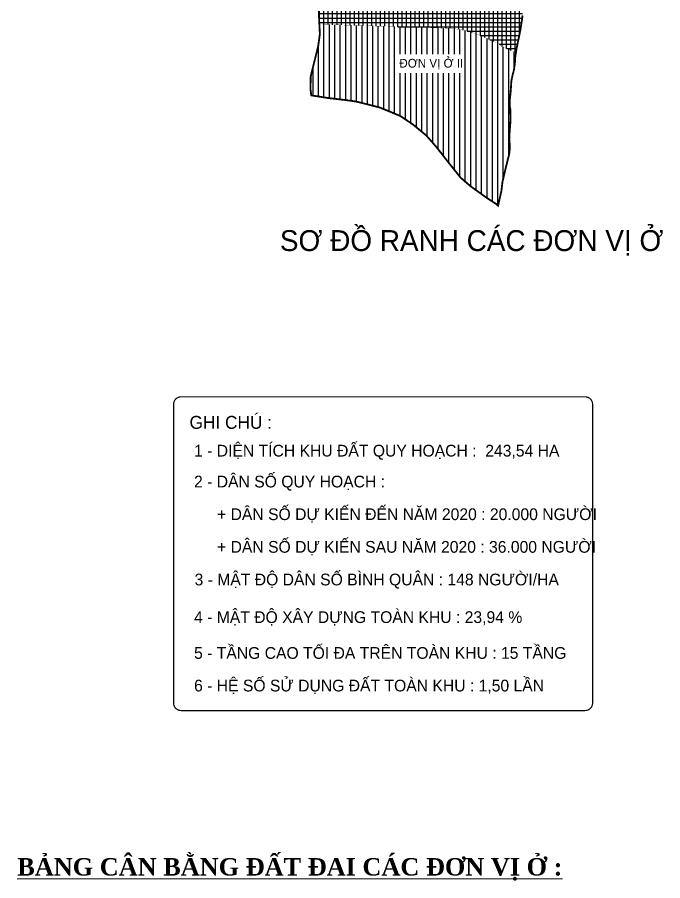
# Model space of a CAD drawing. Header units: metres. Extents: x 0 to 605536, y 0 to 1204694.
# Drawn here: x 601331 to 601776, y 1184192 to 1184788 of the extents above; entities that cross this region are included whole.
import ezdxf

# ---------------------------------------------------------------- set-up
doc = ezdxf.new("R2010")
doc.units = ezdxf.units.M
doc.header["$LTSCALE"] = 10
doc.header["$MEASUREMENT"] = 0
doc.set_wipeout_variables(frame=1)
doc.linetypes.add('DASHED', pattern=[0.75, 0.5, -0.25])
doc.linetypes.add('DIVIDE', pattern=[1.25, 0.5, -0.25, 0, -0.25, 0, -0.25])
doc.layers.get('0').update_dxf_attribs({"lineweight": 0})
doc.layers.add('RANH QUY HOACH', color=7, linetype='Continuous')
doc.layers.add('TEXT', color=7, linetype='Continuous')
doc.styles.add('CHU VIEN', font='VFRANKO.TTF')
doc.styles.get("Standard").update_dxf_attribs({"font": 'VNARIAL.TTF'})
doc.styles.add('VNI-FRANKO', font='VFRANKO.TTF', dxfattribs={"height": 2})

msp = doc.modelspace()

# ---------------------------------------------------------------- hatches: boundary and pattern name
at = {"layer": 'TEXT'}
h = msp.add_hatch(dxfattribs=at)
h.set_pattern_fill('ANSI37', color=2, scale=24, angle=45, style=0)
h.set_pattern_definition([(90, (300027.26, 594540.1067), (-3, 4e-16), []), (180, (300027.26, 594540.1067), (-4e-16, -3), [])])
h.paths.add_polyline_path([(601673.86, 1184833.67), (601675.14, 1184834.77), (601676.22, 1184835.77), (601676.54, 1184836.12), (601680.42, 1184841.16), (601684.29, 1184846.2), (601684.41, 1184846.41), (601684.68, 1184847.07), (601685.11, 1184848.04), (601685.86, 1184849.45), (601687.69, 1184852.84), (601688.06, 1184853.51), (601536.45, 1184868.43), (601534.8, 1184867.4), (601532.84, 1184864.97), (601531.99, 1184861.61), (601531.52, 1184857.48), (601532.84, 1184850.51), (601536.84, 1184833.32), (601537.22, 1184820.34), (601538.14, 1184802.38), (601539.1, 1184782.77), (601558.35, 1184782.18), (601568.47, 1184781.87), (601572.23, 1184781.75), (601594.77, 1184781.06), (601599.78, 1184780.91), (601622.32, 1184780.21), (601626.03, 1184780.21), (601626.07, 1184780.17, -0.099321), (601651.97, 1184774.32), (601656.95, 1184772.03), (601662.81, 1184769.32), (601664.25, 1184767.97), (601674.68, 1184763.15), (601674.75, 1184763.59), (601674.99, 1184765.1), (601675.11, 1184765.93), (601675.34, 1184766.99), (601675.72, 1184768.86), (601675.77, 1184769.01), (601676.11, 1184770.65), (601676.47, 1184772.47), (601676.89, 1184774.44), (601677.36, 1184776.8), (601677.63, 1184778.13), (601677.89, 1184779.69), (601678.32, 1184782.33), (601678.6, 1184783.97), (601678.91, 1184785.89), (601679.16, 1184788.02), (601679.26, 1184788.87), (601679.31, 1184790.06), (601679.34, 1184791.04), (601679.15, 1184792.61), (601678.88, 1184793.92), (601678.45, 1184795.92), (601678.13, 1184797.34), (601677.4, 1184799.4), (601676.33, 1184802.37), (601675.81, 1184803.73), (601674.57, 1184805.8), (601674.23, 1184806.1), (601673.26, 1184806.62), (601672.34, 1184807.12), (601670.37, 1184808.75), (601669.7, 1184809.4), (601668.8, 1184811.06), (601668.51, 1184811.57), (601668.33, 1184811.83), (601667.08, 1184813.33), (601665.73, 1184815.06), (601665.77, 1184816.45), (601665.99, 1184818.14), (601665.99, 1184818.43), (601665.87, 1184819.25), (601665.81, 1184821.16), (601665.83, 1184822.04), (601666.25, 1184822.96), (601666.48, 1184823.41), (601667.7, 1184826.14), (601668.21, 1184827.12), (601668.96, 1184828.18), (601671.75, 1184831.49), (601672.7, 1184832.48)])
h = msp.add_hatch(dxfattribs=at)
h.set_pattern_fill('ANSI31', color=2, scale=30, angle=45, style=0)
h.set_pattern_definition([(90, (300027.26, 594540.1067), (-3.75, 7e-16), [])])
h.paths.add_polyline_path([(601673.3, 1184751.05), (601673.5, 1184752.52), (601673.97, 1184756.01), (601674.09, 1184757.72), (601674.24, 1184760.28), (601674.68, 1184763.15), (601664.25, 1184767.97), (601662.81, 1184769.32), (601656.95, 1184772.03), (601651.97, 1184774.32, 0.099321), (601626.07, 1184780.17), (601626.03, 1184780.21), (601622.32, 1184780.21), (601599.78, 1184780.91), (601594.77, 1184781.06), (601572.23, 1184781.75), (601568.47, 1184781.87), (601558.35, 1184782.18), (601539.1, 1184782.77), (601539.43, 1184776), (601538.29, 1184767.79), (601535.97, 1184758.45), (601533.65, 1184749.11), (601533.1, 1184746.47), (601532.97, 1184737.88), (601533.49, 1184733.78), (601537, 1184733.22), (601539.1, 1184732.89), (601539.94, 1184732.75), (601541.56, 1184732.5), (601544.74, 1184731.99), (601545.71, 1184731.88), (601547.21, 1184731.7), (601551.35, 1184731.21), (601557.56, 1184730.48), (601559.34, 1184730.23), (601564.24, 1184729.55), (601568.29, 1184728.56), (601572.99, 1184727.4), (601580.68, 1184725.4), (601583.46, 1184724.28), (601584.69, 1184723.78), (601585.85, 1184723.32), (601587.32, 1184722.73), (601588.71, 1184722.16), (601589.63, 1184721.77), (601591.92, 1184720.8), (601595.13, 1184719.44), (601596.2, 1184718.72), (601598.47, 1184717.19), (601600.64, 1184715.72), (601603.94, 1184713.48), (601613.04, 1184705.95), (601619.71, 1184698.33), (601628.01, 1184687.69), (601632.28, 1184682.35), (601636.55, 1184677.01), (601643.49, 1184671.05), (601649.1, 1184667.03), (601654.71, 1184663.01), (601657.82, 1184660.99), (601660.92, 1184658.97), (601661.41, 1184658.53), (601662.38, 1184657.65), (601662.86, 1184659.77), (601663.15, 1184661.12), (601663.47, 1184662.48), (601663.73, 1184663.65), (601664.23, 1184665.91), (601664.43, 1184666.8), (601664.68, 1184667.96), (601665, 1184670.55), (601665.3, 1184673.21), (601665.4, 1184674.01), (601665.97, 1184676.44), (601666.42, 1184678.38), (601667.26, 1184682.01), (601667.88, 1184684.61), (601668.48, 1184686.98), (601669.39, 1184690.59), (601670.08, 1184693.39), (601670.37, 1184696.09), (601670.5, 1184697.35), (601670.43, 1184698.31), (601670.31, 1184701.54), (601670.19, 1184704.56), (601670.15, 1184705.47), (601670.14, 1184705.6), (601670.35, 1184708.32), (601670.75, 1184713.57), (601670.88, 1184715.29), (601670.96, 1184716.46), (601670.93, 1184718.89), (601670.86, 1184722.41), (601670.83, 1184724.39), (601670.8, 1184724.5), (601670.43, 1184726.02), (601670.42, 1184727.16), (601670.36, 1184729.57), (601670.55, 1184731.31), (601670.83, 1184734.05), (601671.07, 1184736.45), (601671.25, 1184738.89), (601671.44, 1184741.77), (601671.55, 1184743.64), (601671.6, 1184743.9), (601671.96, 1184745.62), (601672.46, 1184748.01), (601672.96, 1184749.86)])

# ---------------------------------------------------------------- linework, layer by layer
at = {"color": 253, "linetype": 'DIVIDE', "const_width": 0.125}
msp.add_lwpolyline([(601538.14, 1184802.38), (601539.1, 1184782.77), (601558.35, 1184782.18), (601568.47, 1184781.87), (601572.23, 1184781.75), (601594.77, 1184781.06), (601599.78, 1184780.91), (601622.32, 1184780.21), (601626.03, 1184780.21), (601626.07, 1184780.17, -0.099321), (601651.97, 1184774.32), (601656.95, 1184772.03), (601662.81, 1184769.32), (601664.25, 1184767.97), (601674.68, 1184763.15), (601674.75, 1184763.59), (601674.99, 1184765.1), (601675.11, 1184765.93), (601675.34, 1184766.99), (601675.72, 1184768.86), (601675.77, 1184769.01), (601676.11, 1184770.65), (601676.47, 1184772.47), (601676.89, 1184774.44), (601677.36, 1184776.8), (601677.63, 1184778.13), (601677.89, 1184779.69), (601678.32, 1184782.33), (601678.6, 1184783.97), (601678.91, 1184785.89), (601679.16, 1184788.02)], format="xyb", dxfattribs=at)
msp.add_lwpolyline([(601672.96, 1184749.86), (601673.3, 1184751.05), (601673.5, 1184752.52), (601673.97, 1184756.01), (601674.09, 1184757.72), (601674.24, 1184760.28), (601674.68, 1184763.15), (601664.25, 1184767.97), (601662.81, 1184769.32), (601656.95, 1184772.03), (601651.97, 1184774.32, 0.099321), (601626.07, 1184780.17), (601626.03, 1184780.21), (601622.32, 1184780.21), (601599.78, 1184780.91), (601594.77, 1184781.06), (601572.23, 1184781.75), (601568.47, 1184781.87), (601558.35, 1184782.18), (601539.1, 1184782.77), (601539.43, 1184776), (601538.29, 1184767.79), (601535.97, 1184758.45), (601533.65, 1184749.11), (601533.1, 1184746.47), (601532.97, 1184737.88), (601533.49, 1184733.78), (601537, 1184733.22), (601539.1, 1184732.89), (601539.94, 1184732.75), (601541.56, 1184732.5), (601544.74, 1184731.99), (601545.71, 1184731.88), (601547.21, 1184731.7), (601551.35, 1184731.21), (601557.56, 1184730.48), (601559.34, 1184730.23), (601564.24, 1184729.55), (601568.29, 1184728.56), (601572.99, 1184727.4), (601580.68, 1184725.4), (601583.46, 1184724.28), (601584.69, 1184723.78), (601585.85, 1184723.32), (601587.32, 1184722.73), (601588.71, 1184722.16), (601589.63, 1184721.77), (601591.92, 1184720.8), (601595.13, 1184719.44), (601596.2, 1184718.72), (601598.47, 1184717.19), (601600.64, 1184715.72), (601603.94, 1184713.48), (601613.04, 1184705.95), (601619.71, 1184698.33), (601628.01, 1184687.69), (601632.28, 1184682.35), (601636.55, 1184677.01), (601643.49, 1184671.05), (601649.1, 1184667.03), (601654.71, 1184663.01), (601657.82, 1184660.99), (601660.92, 1184658.97), (601661.41, 1184658.53), (601662.38, 1184657.65), (601662.86, 1184659.77), (601663.15, 1184661.12), (601663.47, 1184662.48), (601663.73, 1184663.65), (601664.23, 1184665.91), (601664.43, 1184666.8), (601664.68, 1184667.96), (601665, 1184670.55), (601665.3, 1184673.21), (601665.4, 1184674.01), (601665.97, 1184676.44), (601666.42, 1184678.38), (601667.26, 1184682.01), (601667.88, 1184684.61), (601668.48, 1184686.98), (601669.39, 1184690.59), (601670.08, 1184693.39), (601670.37, 1184696.09), (601670.5, 1184697.35), (601670.43, 1184698.31), (601670.31, 1184701.54), (601670.19, 1184704.56), (601670.15, 1184705.47), (601670.14, 1184705.6), (601670.35, 1184708.32), (601670.75, 1184713.57), (601670.88, 1184715.29), (601670.96, 1184716.46), (601670.93, 1184718.89), (601670.86, 1184722.41), (601670.83, 1184724.39), (601670.8, 1184724.5), (601670.43, 1184726.02), (601670.42, 1184727.16), (601670.36, 1184729.57), (601670.55, 1184731.31), (601670.83, 1184734.05), (601671.07, 1184736.45), (601671.25, 1184738.89), (601671.44, 1184741.77), (601671.55, 1184743.64), (601671.6, 1184743.9), (601671.96, 1184745.62), (601672.46, 1184748.01)], format="xyb", close=True, dxfattribs=at)
at = {"const_width": 0.843}
msp.add_lwpolyline([(601443.69, 1184525.93), (601722.41, 1184525.93, -0.414214), (601727.6, 1184520.74), (601727.6, 1184314.78, -0.414214), (601722.41, 1184309.59), (601443.69, 1184309.59, -0.414214), (601438.5, 1184314.78), (601438.5, 1184520.74, -0.414214)], format="xyb", close=True, dxfattribs=at)
at = {"layer": 'RANH QUY HOACH', "linetype": 'DASHED', "ltscale": 2, "const_width": 1.25}
msp.add_lwpolyline([(601538.14, 1184802.38), (601539.43, 1184776), (601538.29, 1184767.79), (601535.97, 1184758.45), (601533.65, 1184749.11), (601533.1, 1184746.47), (601532.97, 1184737.88), (601533.49, 1184733.78), (601537, 1184733.22), (601539.1, 1184732.89), (601539.94, 1184732.75), (601541.56, 1184732.5), (601544.74, 1184731.99), (601545.71, 1184731.88), (601547.21, 1184731.7), (601551.35, 1184731.21), (601557.56, 1184730.48), (601559.34, 1184730.23), (601564.24, 1184729.55), (601568.29, 1184728.56), (601572.99, 1184727.4), (601580.68, 1184725.4), (601583.46, 1184724.28), (601584.69, 1184723.78), (601585.85, 1184723.32), (601587.32, 1184722.73), (601588.71, 1184722.16), (601589.63, 1184721.77), (601591.92, 1184720.8), (601595.13, 1184719.44), (601596.2, 1184718.72), (601598.47, 1184717.19), (601600.64, 1184715.72), (601603.94, 1184713.48), (601613.04, 1184705.95), (601619.71, 1184698.33), (601628.01, 1184687.69), (601632.28, 1184682.35), (601636.55, 1184677.01), (601643.49, 1184671.05), (601649.1, 1184667.03), (601654.71, 1184663.01), (601657.82, 1184660.99), (601660.92, 1184658.97), (601661.41, 1184658.53), (601662.38, 1184657.65), (601662.86, 1184659.77), (601663.15, 1184661.12), (601663.47, 1184662.48), (601663.73, 1184663.65), (601664.23, 1184665.91), (601664.43, 1184666.8), (601664.68, 1184667.96), (601665, 1184670.55), (601665.3, 1184673.21), (601665.4, 1184674.01), (601665.97, 1184676.44), (601666.42, 1184678.38), (601667.26, 1184682.01), (601667.88, 1184684.61), (601668.48, 1184686.98), (601669.39, 1184690.59), (601670.08, 1184693.39), (601670.37, 1184696.09), (601670.5, 1184697.35), (601670.43, 1184698.31), (601670.31, 1184701.54), (601670.19, 1184704.56), (601670.15, 1184705.47), (601670.14, 1184705.6), (601670.35, 1184708.32), (601670.75, 1184713.57), (601670.88, 1184715.29), (601670.96, 1184716.46), (601670.93, 1184718.89), (601670.86, 1184722.41), (601670.83, 1184724.39), (601670.8, 1184724.5), (601670.43, 1184726.02), (601670.42, 1184727.16), (601670.36, 1184729.57), (601670.55, 1184731.31), (601670.83, 1184734.05), (601671.07, 1184736.45), (601671.25, 1184738.89), (601671.44, 1184741.77), (601671.55, 1184743.64), (601671.6, 1184743.9), (601671.96, 1184745.62), (601672.46, 1184748.01), (601672.96, 1184749.86), (601673.3, 1184751.05), (601673.5, 1184752.52), (601673.97, 1184756.01), (601674.09, 1184757.72), (601674.24, 1184760.28), (601674.75, 1184763.59), (601674.99, 1184765.1), (601675.11, 1184765.93), (601675.34, 1184766.99), (601675.72, 1184768.86), (601675.77, 1184769.01), (601676.11, 1184770.65), (601676.47, 1184772.47), (601676.89, 1184774.44), (601677.36, 1184776.8), (601677.63, 1184778.13), (601677.89, 1184779.69), (601678.32, 1184782.33), (601678.6, 1184783.97), (601678.91, 1184785.89), (601679.16, 1184788.02), (601679.26, 1184788.87)], dxfattribs=at)

# ---------------------------------------------------------------- texts
at = {"insert": (601330.65, 1184207.85), "char_height": 12, "width": 718.0455, "attachment_point": 1}
msp.add_mtext('{\\fTimes New Roman|b1|i0|c0|p18;\\LBẢNG CÂN BẰNG ĐẤT ĐAI CÁC ĐƠN VỊ Ở :}', dxfattribs=at)
at = {"layer": 'TEXT', "linetype": 'Continuous', "style": 'VNI-FRANKO'}
msp.add_text('SÔ ÑOÀ RANH CAÙC ÑÔN VÒ ÔÛ', height=14.4, dxfattribs=at).set_placement((601511.86, 1184626.43))
at = {"layer": 'TEXT', "style": 'CHU VIEN'}
for s, height, p in [('GHI CHUÙ :', 8.906, (601449.5, 1184503.85)), ('1 - DIEÄN TÍCH KHU ÑAÁT QUY HOAÏCH :  243,54 HA', 8.0966, (601452.64, 1184484.74)), ('2 - DAÂN SOÁ QUY HOAÏCH : ', 8.0966, (601452.64, 1184463.43)), ('+ DAÂN SOÁ DÖÏ KIEÁN ÑEÁN NAÊM 2020 : 20.000 NGÖÔØI', 8.0966, (601468.49, 1184440.92)), ('+ DAÂN SOÁ DÖÏ KIEÁN SAU NAÊM 2020 : 36.000 NGÖÔØI', 8.0966, (601468.49, 1184418.41)), ('3 - MAÄT ÑOÄ DAÂN SOÁ BÌNH QUAÂN : 148 NGÖÔØI/HA', 8.0966, (601453, 1184395.9)), ('4 - MAÄT ÑOÄ XAÂY DÖÏNG TOAØN KHU : 23,94 %%%', 8.0966, (601452.64, 1184369.96)), ('5 - TAÀNG CAO TOÁI ÑA TREÂN TOAØN KHU : 15 TAÀNG', 8.0966, (601452.64, 1184345.26)), ('6 - HEÄ SOÁ SÖÛ DUÏNG ÑAÁT TOAØN KHU : 1,50 LAÀN', 8.0966, (601452.64, 1184322.77))]:
    msp.add_text(s, height=height, dxfattribs=at).set_placement(p)

# ---------------------------------------------------------------- next in the draw order: wipeouts: each hides what was drawn before it
at = {"lineweight": 0, "ltscale": 0.2}
msp.add_wipeout([(601592.19, 1184749.3), (601637.56, 1184749.3), (601637.56, 1184762.11), (601592.19, 1184762.11)], dxfattribs=at).dxf.layer = 'TEXT'

# ---------------------------------------------------------------- next in the draw order: texts
at = {"layer": 'TEXT', "linetype": 'Continuous', "lineweight": 0, "ltscale": 0.2, "style": 'VNI-FRANKO'}
msp.add_text('ÑÔN VÒ ÔÛ III', height=6, dxfattribs=at).set_placement((601594.27, 1184752.95))

doc.saveas('drawing.dxf')
